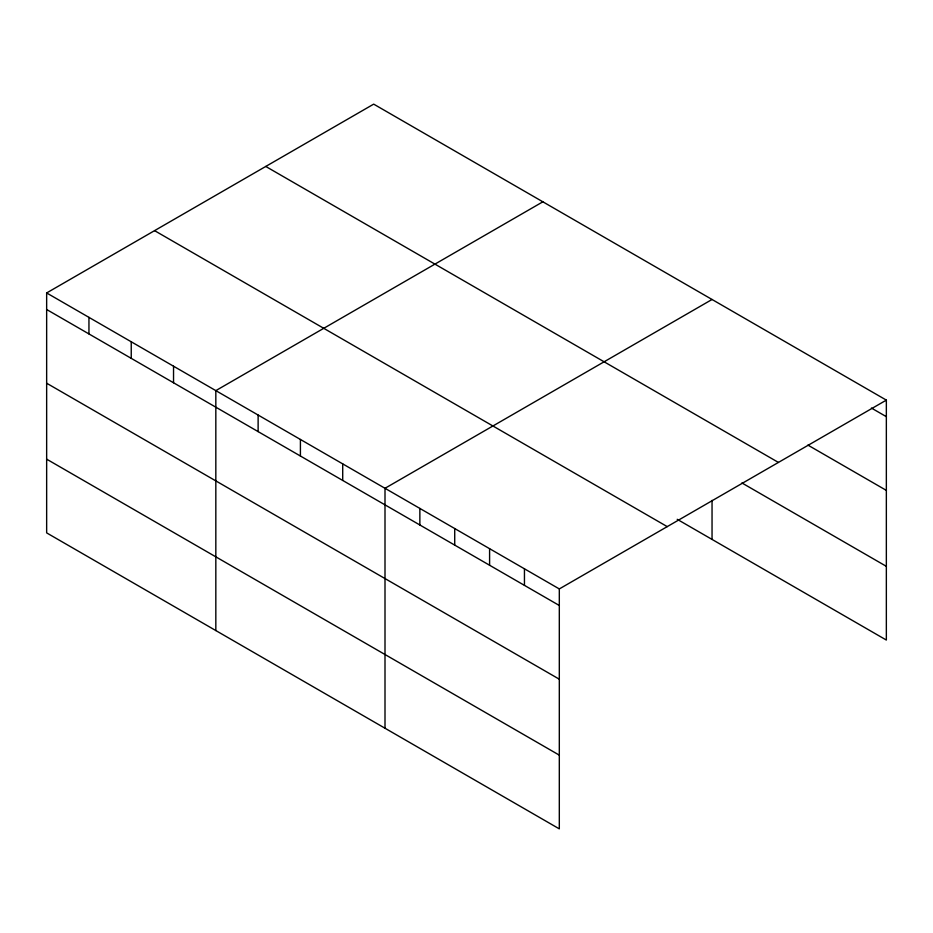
<?xml version="1.0" encoding="UTF-8"?>
<svg xmlns="http://www.w3.org/2000/svg" width="933" height="933" viewBox="0 0 933 933"><rect width="100%" height="100%" fill="white"/><g stroke="black" fill="none" stroke-linecap="round" stroke-linejoin="round"><path stroke-width="1.4" d="M46.65 292.95L559.31 588.933L559.31 828.866L46.65 532.883L46.65 292.95L373.69 104.134L886.35 400.117L886.35 640.05L677.218 519.308M542.866 201.808L215.826 390.624L215.826 630.556M712.042 299.481L385.002 488.297L385.002 728.23M559.31 588.933L886.35 400.117M871.41 408.048L886.35 416.678M807.908 445.099L886.35 490.385M265.765 166.447L778.425 462.43M741.922 482.956L886.35 566.331M154.575 230.649L667.235 526.62M46.65 309.511L559.31 605.494M46.65 383.218L559.31 679.201M46.65 459.164L559.31 755.147M712.042 500.391L712.042 539.414M524.451 568.803L524.451 585.364M489.592 548.686L489.592 565.235M454.721 528.556L454.721 545.117M419.862 508.427L419.862 524.987M342.714 463.888L342.714 480.437M300.414 439.466L300.414 456.027M258.126 415.045L258.126 431.606M173.538 366.214L173.538 382.763M131.238 341.793L131.238 358.354M88.95 317.372L88.95 333.932"/></g></svg>
